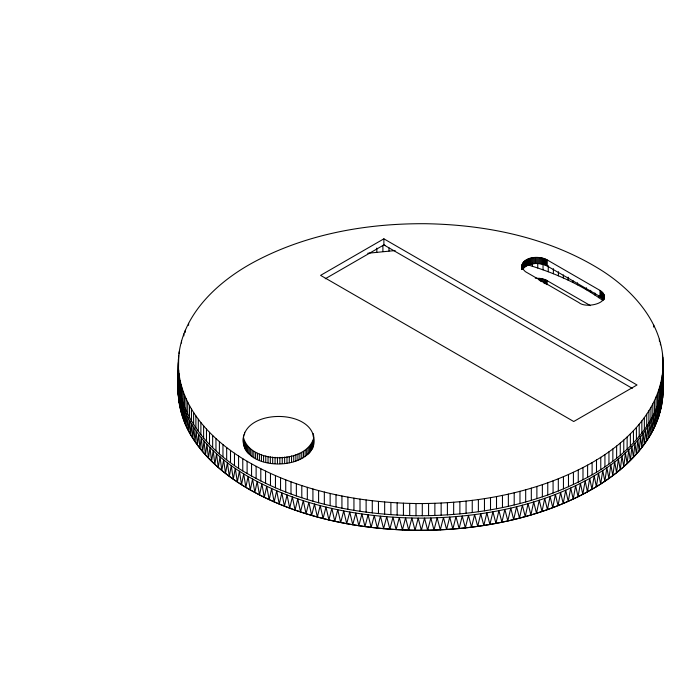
<?xml version="1.0" encoding="UTF-8"?>
<svg xmlns="http://www.w3.org/2000/svg" width="698" height="698" viewBox="0 0 698 698"><rect width="100%" height="100%" fill="white"/><g stroke="black" fill="none" stroke-linecap="round" stroke-linejoin="round"><path stroke-width="1.05" d="M662.751 377.313L662.803 373.168C665.037 396.7 660.535 421.217 646.714 440.743C633.889 459.799 615.854 474.806 596.38 486.707C543.873 517.925 481.882 529.852 421.365 530.305C360.735 530.087 298.622 518.344 245.862 487.361C225.096 474.841 205.866 458.813 192.77 438.178C179.526 418.364 176.071 393.777 178.557 370.437M662.952 376.815L662.856 394.466L662.803 373.168M178.33 362.716C179.194 317.171 216.293 282.367 253.828 262.134C306.178 233.996 366.441 223.325 425.431 223.709C485.459 224.712 546.9 237.023 598.657 268.59C633.156 289.583 665.369 325.233 662.978 368.16C666.852 417.029 627.659 456.082 587.603 477.292C535.253 505.431 474.989 516.092 415.999 515.717C357.612 514.766 298.037 503.031 247.109 473.462C207.803 451.423 172.72 410.607 178.33 362.716C178.016 406.149 211.799 440.77 247.109 461.282C298.037 490.851 357.612 502.586 415.999 503.537C474.989 503.912 535.253 493.25 587.603 465.112C624.152 445.298 660.116 412.195 662.978 368.16M178.33 374.896L178.452 359.077M662.978 380.34L663.056 360.892M178.356 385.348L178.217 388.079L178.287 374.076L178.339 379.258M521.842 265.38L522.523 268.713L525.367 271.644L578.904 302.592C586.634 309.371 614.798 302.138 599.992 290.412L547.258 259.961C538.952 255.119 520.289 256.48 521.842 269.437M178.452 371.257L178.74 355.448M243.715 435.029C237.067 470.766 306.736 472.991 313.76 444.059C319.161 406.742 236.142 407.344 243.715 445.446M243.55 442.68L243.715 441.293M243.55 437.794C250.626 464.406 306.692 464.406 313.76 437.794M603.63 293.841L603.63 299.931L599.992 296.502L547.258 266.051C539.624 262.169 528.116 262.204 522.523 269.48L522.523 263.39M383.883 238.829L320.591 275.37L573.73 421.513L637.012 384.982L383.883 238.829L383.883 244.919L632.309 388.35M325.251 278.772L383.883 244.919M367.759 253.261L395.138 250.556M384.938 245.251L382.905 245.434L382.905 251.524M535.27 278.127L541.665 278.615L546.159 280.107L590.429 305.628M527.81 264.856C554.387 272.848 580.213 284.173 602.81 300.454L602.74 292.593M662.725 384.432L662.899 387.172M178.191 391.726L178.182 377.723C178.138 421.452 212.428 456.038 248.06 476.49C299.468 505.945 359.444 517.488 418.198 518.117C477.266 518.16 537.6 507.158 589.714 478.418C624.98 458.778 659.278 426.618 662.742 384.109L662.585 398.113L662.393 387.756L662.158 401.751L661.879 391.386L661.564 405.381L661.198 395.016L660.797 409.002L660.36 398.637L659.88 412.614L659.357 402.231L658.79 416.209L658.188 405.817L657.542 419.786L656.862 409.386L656.137 423.346L655.37 412.928L654.567 426.879L653.721 416.453L652.839 430.387L651.915 419.952L650.955 433.868L649.951 423.416L648.904 437.323L647.831 426.853L646.714 440.743L645.554 430.256L644.359 444.129L643.128 433.624L641.855 447.479L640.546 436.957L639.202 450.786L637.815 440.246L636.402 454.058L634.944 443.5L633.452 457.286L631.917 446.703L630.355 460.462L628.758 449.861L627.118 463.594L625.452 452.967L623.742 466.683L622.005 456.03L620.225 469.71L618.419 459.031L616.578 472.694L614.702 461.98L612.792 475.617L610.855 464.877L608.874 478.479L606.876 467.712L604.834 481.28L602.767 470.478L600.664 484.028L598.535 473.192L596.38 486.707L594.19 475.835L591.965 489.315L589.714 478.418L587.437 491.863L585.133 480.931L582.804 494.341L580.439 483.374L578.049 496.749L575.632 485.738L573.198 499.079L570.728 488.042L568.233 501.339L565.712 490.266L563.173 503.528L560.607 492.413L558.016 505.631L555.399 494.481L552.764 507.664L550.103 496.47L547.424 509.61L544.719 498.381L541.997 511.477L539.249 500.204L536.483 513.266L533.7 501.949L530.899 514.967L528.072 503.607L525.228 516.59L522.374 505.186L519.495 518.117L516.607 506.669L513.693 519.565L510.77 508.074L507.83 520.926L504.872 509.392L501.906 522.191L498.922 510.613L495.929 523.369L492.919 511.747L489.891 524.46L486.864 512.794L483.819 525.454L480.756 513.745L477.694 526.362L474.623 514.601L471.534 527.173L468.437 515.368L465.339 527.897L462.233 516.04L459.11 528.526L455.995 516.625L452.862 529.058L449.73 517.113L446.589 529.494L443.448 517.497L440.298 529.843L437.149 517.794L433.99 530.087L430.841 518.003L427.682 530.244L424.524 518.108L421.365 530.305A242.389 139.94 0 0 1 178.313 385.82M663.1 376.711L662.856 357.263M178.243 381.378L178.339 395.382L178.47 385.026L178.644 399.02L178.863 388.664L179.116 402.659L179.421 392.293L179.761 406.288L180.136 395.923L180.555 409.909L181.018 399.535L181.524 413.513L182.065 403.13L182.649 417.107L183.269 406.716L183.94 420.676L184.638 410.276L185.389 424.227L186.174 413.818L186.994 427.752L187.858 417.334L188.765 431.259L189.708 420.824L190.685 434.732L191.706 424.279L192.77 438.178L193.869 427.708L195.004 441.59L196.182 431.102L197.394 444.966L198.651 434.461L199.933 448.308L201.268 437.786L202.629 451.606L204.034 441.066L205.465 454.869L206.94 444.303L208.458 458.08L210.002 447.497L211.581 461.256L213.204 450.638L214.853 464.371L216.546 453.735L218.265 467.442L220.027 456.78L221.816 470.461L223.639 459.773L225.498 473.427L227.391 462.713L229.319 476.333L231.274 465.592L233.263 479.186L235.287 468.41L237.337 481.978L239.423 471.167L241.534 484.7L243.681 473.863L245.862 487.361L248.06 476.49L250.294 489.961L252.563 479.055L254.849 492.491L257.169 481.55L259.516 494.952L261.898 483.976L264.298 497.334L266.723 486.323L269.184 499.655L271.662 488.6L274.166 501.897L276.696 490.807L279.252 504.061L281.826 492.936L284.435 506.146L287.061 494.987L289.705 508.153L292.375 496.95L295.071 510.09L297.784 498.843L300.515 511.931L303.272 500.649L306.047 513.702L308.848 502.368L311.657 515.377L314.493 504.008L317.337 516.974L320.208 505.561L323.087 518.492L325.992 507.036L328.906 519.914L331.838 508.414L334.787 521.249L337.753 509.706L340.729 522.497L343.721 510.901L346.723 523.648L349.742 512.018L352.769 524.721L355.806 513.039L358.851 525.69L361.913 513.964L364.984 526.571L368.064 514.801L371.153 527.365L374.25 515.543L377.356 528.063L380.471 516.197L383.586 528.665L386.718 516.756L389.85 529.18L392.983 517.218L396.124 529.59L399.273 517.584L402.423 529.913L405.573 517.855L408.731 530.14L411.881 518.038L415.04 530.271L418.198 518.117L421.365 530.305A242.389 139.94 0 0 0 662.777 384.912M662.69 371.79L662.69 383.97M662.489 353.642L662.489 356.678M662.245 375.419L662.245 387.591M661.634 379.031L661.634 391.212M660.858 382.635L660.858 394.815M660.413 342.805L660.413 344.838M659.924 386.23L659.924 398.41M659.392 339.219L659.392 341.252M658.825 389.807L658.825 401.987M657.568 393.367L657.568 405.547M656.146 396.909L656.146 409.089M654.576 400.425L654.576 412.605M653.721 325.067L653.721 327.1M652.839 403.915L652.839 416.095M650.946 407.379L650.946 419.559M648.904 410.817L648.904 422.997M646.706 414.219L646.706 426.399M644.35 417.596L644.35 429.776M641.846 420.929L641.846 433.109M639.202 424.218L639.202 436.398M636.402 427.473L636.402 439.653M633.452 430.692L633.452 442.864M630.373 433.851L630.373 446.031M627.136 436.974L627.136 449.154M623.768 440.045L623.768 452.217M620.269 443.056L620.269 455.236M616.631 446.022L616.631 458.202M612.853 448.936L612.853 461.108M608.953 451.78L608.953 463.961M604.93 454.573L604.93 466.753M604.32 295.821L604.32 298.866M604.18 295.149L604.18 298.194M603.953 294.486L603.953 299.564M603.229 293.204L603.229 299.294M602.165 292L602.165 298.09M601.519 291.441L601.519 297.531M600.786 290.909L600.786 296.999M600.777 457.303L600.777 469.484M599.992 290.412L599.992 296.502M598.893 295.664L598.893 297.688M596.502 459.973L596.502 472.153M594.853 292.959L594.853 294.992M592.113 462.573L592.113 474.753M590.7 290.324L590.7 292.357M587.603 465.112L587.603 477.292M586.416 287.751L586.416 289.783M582.987 467.581L582.987 479.753M578.258 469.972L578.258 482.152M577.508 282.812L577.508 284.845M573.416 472.302L573.416 484.482M572.892 280.448L572.892 282.472M568.477 474.553L568.477 486.733M568.163 277.132L568.163 280.177M563.443 476.725L563.443 488.905M563.33 274.916L563.33 277.961M558.4 271.749L558.4 275.815M558.313 478.828L558.313 491.008M553.374 268.669L553.374 273.738M553.078 480.852L553.078 493.032M548.244 265.659L548.244 271.749M547.764 482.798L547.764 494.978M547.258 259.961L547.258 266.051M547.11 280.613L547.11 284.671M546.394 259.508L546.394 265.589M546.159 280.107L546.159 284.165M545.478 259.089L545.478 265.17M545.121 279.654L545.121 283.711M544.501 258.705L544.501 264.795M544.021 279.244L544.021 283.309M543.48 258.382L543.48 264.472M543.035 263.739L543.035 269.829M542.87 278.895L542.87 281.94M542.416 258.094L542.416 264.184M542.363 484.665L542.363 496.845M541.665 278.615L541.665 281.66M541.316 257.859L541.316 263.949M540.427 278.389L540.427 281.434M540.191 257.675L540.191 263.765M539.153 278.223L539.153 280.256M539.048 257.545L539.048 263.635M537.879 257.466L537.879 263.556M537.739 263.94L537.739 267.997M536.884 486.445L536.884 498.625M536.71 257.44L536.71 263.53M535.54 257.466L535.54 263.556M534.38 257.545L534.38 263.635M533.228 257.675L533.228 263.765M532.356 263.198L532.356 266.243M532.103 257.859L532.103 263.949M531.318 488.146L531.318 500.326M531.004 258.094L531.004 264.184M529.939 258.382L529.939 264.472M528.918 258.705L528.918 264.795M527.941 259.089L527.941 265.17M527.025 259.508L527.025 265.589M526.161 259.961L526.161 266.051M525.681 489.76L525.681 501.941M525.367 260.459L525.367 266.549M524.643 260.991L524.643 267.081M523.989 261.549L523.989 267.639M523.421 262.143L523.421 268.233M522.933 262.753L522.933 268.843M522.209 264.045L522.209 269.114M521.982 264.708L521.982 269.428M519.975 491.287L519.975 503.467M514.199 492.736L514.199 504.916M508.362 494.097L508.362 506.277M502.464 495.362L502.464 507.542M496.514 496.548L496.514 508.72M490.511 497.639L490.511 509.81M484.464 498.634L484.464 510.814M478.374 499.55L478.374 511.73M472.241 500.361L472.241 512.541M466.072 501.094L466.072 513.274M459.877 501.722L459.877 513.903M453.656 502.263L453.656 514.443M447.409 502.708L447.409 514.888M441.145 503.066L441.145 515.246M434.871 503.328L434.871 515.499M428.581 503.494L428.581 515.665M422.29 503.563L422.29 515.743M415.999 503.537L415.999 515.717M409.709 503.415L409.709 515.595M403.427 503.206L403.427 515.386M397.153 502.9L397.153 515.08M390.897 502.499L390.897 514.679M389.013 247.947L389.013 250.992M384.659 502.01L384.659 514.182M378.456 501.417L378.456 513.597M376.824 248.087L376.824 252.144M372.27 500.736L372.27 512.917M366.118 499.969L366.118 512.149M360.011 499.105L360.011 511.285M353.938 498.145L353.938 510.325M347.909 497.098L347.909 509.278M341.933 495.964L341.933 508.144M336.008 494.742L336.008 506.923M330.145 493.425L330.145 505.605M324.334 492.029L324.334 504.2M318.593 490.537L318.593 502.717M313.603 435.029L313.603 437.114M313.603 439.173L313.603 445.446M313.271 433.65L313.271 436.791M313.271 440.543L313.271 446.816M312.922 488.966L312.922 501.147M312.783 441.904L312.783 448.168M312.137 443.23L312.137 449.503M311.334 444.539L311.334 450.812M310.383 445.813L310.383 452.077M309.275 447.034L309.275 453.307M308.027 448.221L308.027 454.494M307.321 487.309L307.321 499.489M306.649 449.355L306.649 455.628M305.131 450.428L305.131 456.701M303.499 451.44L303.499 457.714M301.745 452.383L301.745 458.656M301.798 485.564L301.798 497.744M299.878 453.255L299.878 459.528M297.924 454.058L297.924 460.331M296.353 483.74L296.353 495.92M295.873 454.773L295.873 461.046M293.745 455.41L293.745 461.683M291.546 455.969L291.546 462.242M290.996 481.838L290.996 494.018M289.286 456.431L289.286 462.704M286.974 456.806L286.974 463.071M285.726 479.849L285.726 492.029M284.627 457.085L284.627 463.359M282.245 457.277L282.245 463.542M280.544 477.79L280.544 489.97M279.854 457.365L279.854 463.638M277.455 457.365L277.455 463.638M275.457 475.652L275.457 487.832M275.064 457.277L275.064 463.542M272.691 457.085L272.691 463.359M270.466 473.436L270.466 485.616M270.335 456.806L270.335 463.071M268.032 456.431L268.032 462.704M265.772 455.969L265.772 462.242M265.58 471.15L265.58 483.321M263.574 455.41L263.574 461.683M261.436 454.773L261.436 461.046M260.799 468.786L260.799 480.966M259.394 454.058L259.394 460.331M257.431 453.255L257.431 459.528M256.122 466.351L256.122 478.531M255.573 452.383L255.573 458.656M253.819 451.44L253.819 457.714M252.179 450.428L252.179 456.701M251.559 463.847L251.559 476.027M250.669 449.355L250.669 455.628M249.282 448.221L249.282 454.494M248.034 447.034L248.034 453.307M247.109 461.282L247.109 473.462M246.935 445.813L246.935 452.077M245.975 444.539L245.975 450.812M245.173 443.23L245.173 449.503M244.527 432.298L244.527 434.392M244.527 441.904L244.527 448.168M244.038 440.543L244.038 446.816M242.773 458.647L242.773 470.827M238.568 455.951L238.568 468.131M234.476 453.185L234.476 465.365M230.506 450.367L230.506 462.547M226.676 447.488L226.676 459.668M222.967 444.547L222.967 456.728M219.399 441.555L219.399 453.735M215.961 438.51L215.961 450.69M212.663 435.421L212.663 447.601M209.505 432.28L209.505 444.46M206.486 429.087L206.486 441.267M203.615 425.859L203.615 438.03M200.884 422.578L200.884 434.758M198.311 419.262L198.311 431.443M195.885 415.912L195.885 428.092M193.608 412.527L193.608 424.707M191.488 409.107L191.488 421.287M189.516 405.651L189.516 417.832M188.591 323.322L188.591 325.355M187.71 402.179L187.71 414.35M186.052 398.671L186.052 410.852M185.284 330.337L185.284 332.361M184.551 395.138L184.551 407.318M183.862 333.871L183.862 335.904M183.216 391.587L183.216 403.767M182.038 388.018L182.038 400.198M181.506 341.008L181.506 343.041M181.026 384.432L181.026 396.612M180.171 380.838L180.171 393.018M179.473 377.225L179.473 389.405M179.185 351.827L179.185 353.86M178.941 373.605L178.941 385.785M178.575 369.975L178.575 382.155"/></g></svg>
